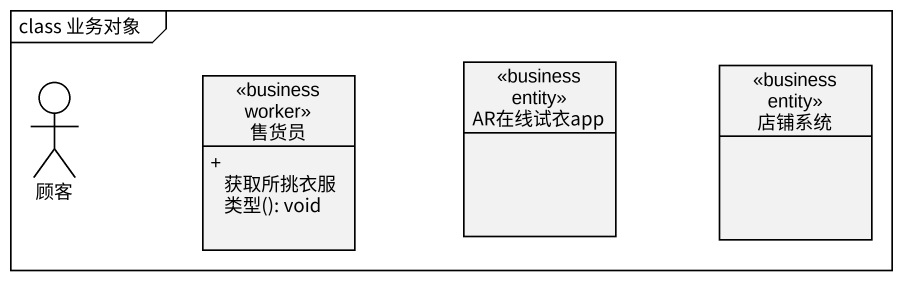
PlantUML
@startuml
mainframe class 业务对象
allowmixing
hide circle
hide empty members
skinparam classAttributeIconSize 0
class AR在线试衣app <<business entity>>
actor 顾客
class 售货员 <<business worker>> {
  + 获取所挑衣服类型(): void
}
class 店铺系统 <<business entity>>
@enduml
